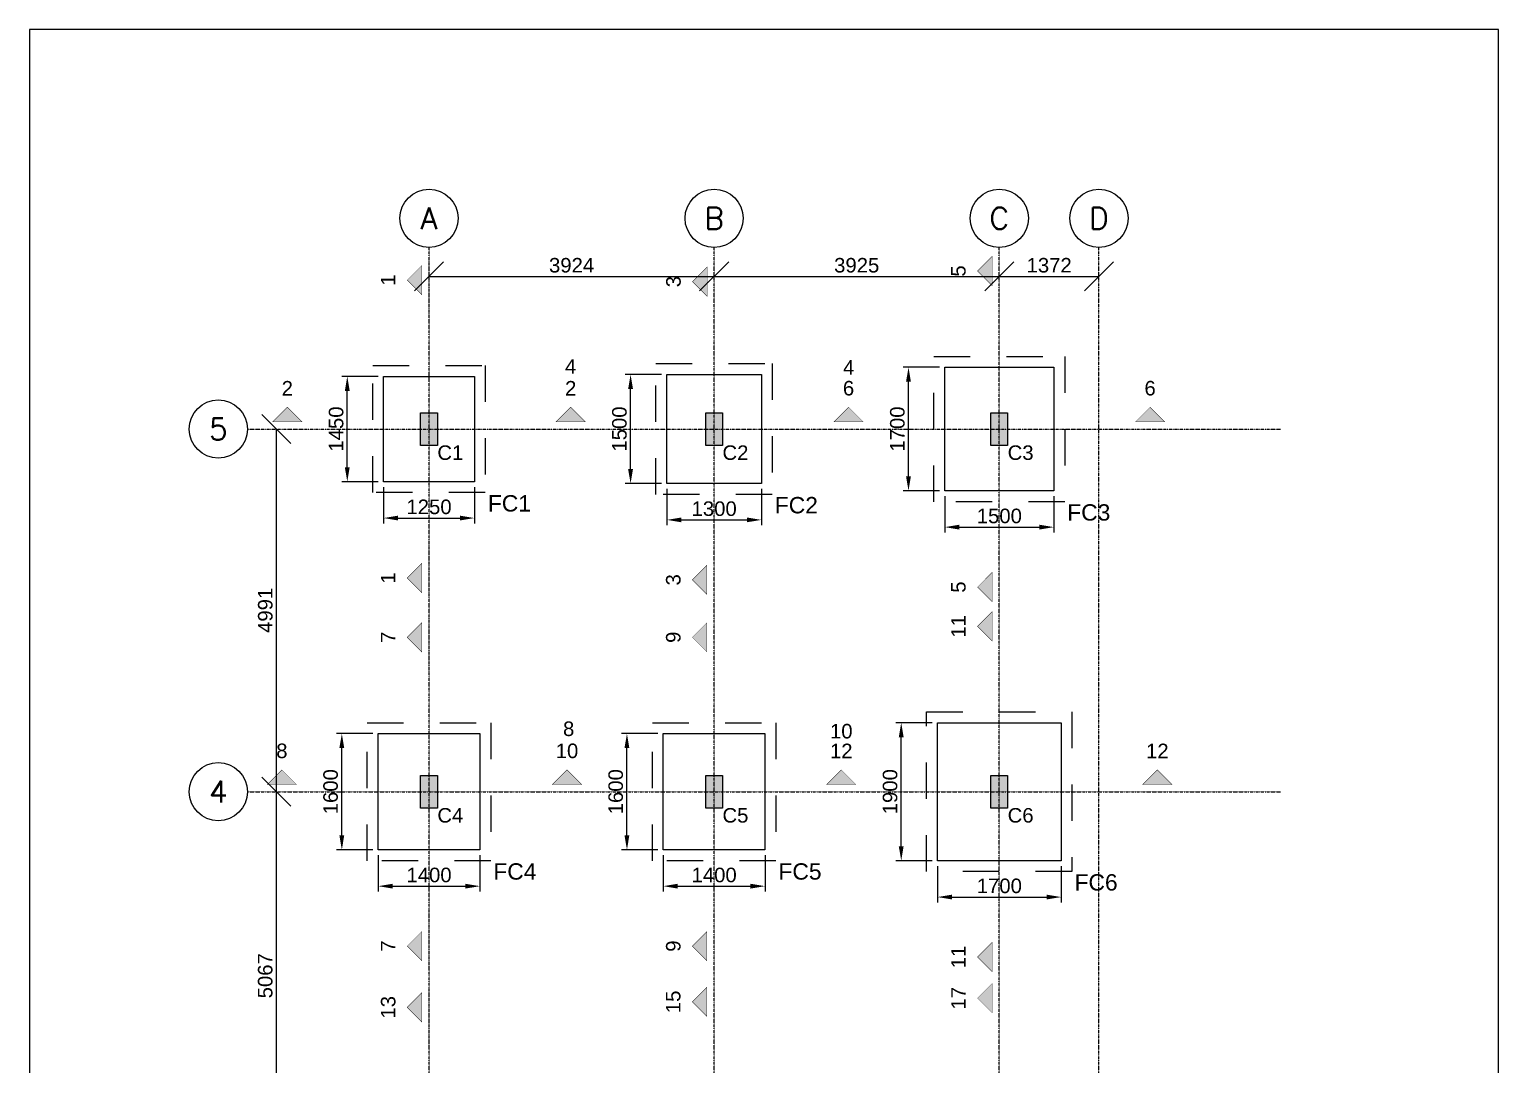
# Model space of a CAD drawing. Header units: inches. Extents: x -816171 to 9366335, y -450961 to 689132.
# Drawn here: x 5398784 to 5419005, y 334356 to 348603 of the extents above; entities that cross this region are included whole.
import ezdxf
from ezdxf.enums import TextEntityAlignment as Align

# ---------------------------------------------------------------- set-up
doc = ezdxf.new("R2010")
doc.units = ezdxf.units.IN
doc.header["$MEASUREMENT"] = 0
doc.linetypes.add('SCCenter', pattern=[1.2, 0.5, -0.3, 0.1, -0.3])
doc.linetypes.add('SCHidden', pattern=[1000, 500, -500])
for name, color, linetype in [('Column', 2, 'Continuous'), ('Column Nos', 7, 'Continuous'), ('Dimension', 31, 'Continuous'), ('Footing', 4, 'Continuous'), ('Footing Nos', 4, 'Continuous'), ('Grid Line', 8, 'Continuous'), ('Hatch', 25, 'Continuous'), ('PCC', 5, 'Continuous'), ('Section Mark', 5, 'Continuous')]:
    doc.layers.add(name, color=color, linetype=linetype)
doc.styles.add('SC-BBS1', font='SansSerif')
doc.styles.add('SC-BBS2', font='SansSerif')
doc.styles.get("Standard").update_dxf_attribs({"font": 'txt.shx'})
doc.dimstyles.new('SCDim', dxfattribs={"dimtxt": 200, "dimasz": 200, "dimexe": 75, "dimexo": 75, "dimgap": 50, "dimtad": 1, "dimtoh": 1, "dimdec": 0, "dimzin": 0, "dimdsep": 46, "dimtxsty": 'SC-BBS2', "dimcen": 0.09, "dimclrd": 8, "dimclre": 8, "dimclrt": 31, "dimadec": 0, "dimazin": 0, "dimtfac": 1, "dimtdec": 0, "dimtix": 1, "dimtofl": 0, "dimtmove": 0, "dimatfit": 3, "dimfxl": 1, "dimtolj": 1, "dimtzin": 0, "dimarcsym": 0})
doc.dimstyles.new('SCGridlineDim', dxfattribs={"dimtxt": 200, "dimasz": 0.18, "dimexe": 75, "dimexo": 75, "dimgap": 50, "dimtad": 1, "dimtoh": 1, "dimdec": 0, "dimzin": 0, "dimdsep": 46, "dimtxsty": 'SC-BBS2', "dimtsz": 200, "dimcen": 0.09, "dimclrd": 8, "dimclre": 8, "dimclrt": 31, "dimadec": 0, "dimazin": 0, "dimtfac": 1, "dimtdec": 0, "dimtix": 1, "dimtofl": 0, "dimtmove": 0, "dimatfit": 3, "dimfxl": 1, "dimtolj": 1, "dimtzin": 0, "dimarcsym": 0})

# ---------------------------------------------------------------- blocks, each defined once
blk = doc.blocks.new('*D2209')
at = {"layer": 'DEFPOINTS', "color": 0, "transparency": 16777216}
for p in [(5403659, 342378), (5404909, 342378), (5404909, 341878)]:
    blk.add_point(p, dxfattribs=at)
at = {"layer": 'Dimension', "color": 8, "lineweight": -2, "transparency": 16777216}
for p, q in [((5403659, 342303), (5403659, 341803)), ((5404909, 342303), (5404909, 341803)), ((5403859, 341878), (5404709, 341878))]:
    blk.add_line(p, q, dxfattribs=at)
at = {"layer": 'Dimension', "color": 8, "transparency": 16777216}
for points in [[(5403859, 341911), (5403859, 341845), (5403659, 341878)], [(5404709, 341911), (5404709, 341845), (5404909, 341878)]]:
    blk.add_solid(points, dxfattribs=at)
at = {"layer": 'Dimension', "color": 31, "transparency": 16777216, "insert": (5404284, 342031), "char_height": 200, "attachment_point": 5, "style": 'SC-BBS2'}
blk.add_mtext('\\A1;1250', dxfattribs=at)
blk = doc.blocks.new('*D2210')
at = {"layer": 'DEFPOINTS', "color": 0, "transparency": 16777216}
for p in [(5403159, 343828), (5403659, 343828), (5403659, 342378)]:
    blk.add_point(p, dxfattribs=at)
at = {"layer": 'Dimension', "color": 8, "lineweight": -2, "transparency": 16777216}
for p, q in [((5403584, 343828), (5403084, 343828)), ((5403159, 342578), (5403159, 343628)), ((5403584, 342378), (5403084, 342378))]:
    blk.add_line(p, q, dxfattribs=at)
at = {"layer": 'Dimension', "color": 8, "transparency": 16777216}
for points in [[(5403125, 343628), (5403192, 343628), (5403159, 343828)], [(5403125, 342578), (5403192, 342578), (5403159, 342378)]]:
    blk.add_solid(points, dxfattribs=at)
at = {"layer": 'Dimension', "color": 31, "transparency": 16777216, "insert": (5403006, 343103), "char_height": 200, "attachment_point": 5, "rotation": 90, "style": 'SC-BBS2'}
blk.add_mtext('\\A1;1450', dxfattribs=at)
blk = doc.blocks.new('*D2211')
at = {"layer": 'DEFPOINTS', "color": 0, "transparency": 16777216}
for p in [(5407558, 342353), (5408858, 342353), (5408858, 341853)]:
    blk.add_point(p, dxfattribs=at)
at = {"layer": 'Dimension', "color": 8, "lineweight": -2, "transparency": 16777216}
for p, q in [((5407558, 342278), (5407558, 341778)), ((5408858, 342278), (5408858, 341778)), ((5407758, 341853), (5408658, 341853))]:
    blk.add_line(p, q, dxfattribs=at)
at = {"layer": 'Dimension', "color": 8, "transparency": 16777216}
for points in [[(5407758, 341886), (5407758, 341820), (5407558, 341853)], [(5408658, 341886), (5408658, 341820), (5408858, 341853)]]:
    blk.add_solid(points, dxfattribs=at)
at = {"layer": 'Dimension', "color": 31, "transparency": 16777216, "insert": (5408208, 342006), "char_height": 200, "attachment_point": 5, "style": 'SC-BBS2'}
blk.add_mtext('\\A1;1300', dxfattribs=at)
blk = doc.blocks.new('*D2212')
at = {"layer": 'DEFPOINTS', "color": 0, "transparency": 16777216}
for p in [(5407058, 343853), (5407558, 343853), (5407558, 342353)]:
    blk.add_point(p, dxfattribs=at)
at = {"layer": 'Dimension', "color": 8, "lineweight": -2, "transparency": 16777216}
for p, q in [((5407483, 343853), (5406983, 343853)), ((5407058, 342553), (5407058, 343653)), ((5407483, 342353), (5406983, 342353))]:
    blk.add_line(p, q, dxfattribs=at)
at = {"layer": 'Dimension', "color": 8, "transparency": 16777216}
for points in [[(5407024, 343653), (5407091, 343653), (5407058, 343853)], [(5407024, 342553), (5407091, 342553), (5407058, 342353)]]:
    blk.add_solid(points, dxfattribs=at)
at = {"layer": 'Dimension', "color": 31, "transparency": 16777216, "insert": (5406905, 343103), "char_height": 200, "attachment_point": 5, "rotation": 90, "style": 'SC-BBS2'}
blk.add_mtext('\\A1;1500', dxfattribs=at)
blk = doc.blocks.new('*D2213')
at = {"layer": 'DEFPOINTS', "color": 0, "transparency": 16777216}
for p in [(5411383, 342253), (5412883, 342253), (5412883, 341753)]:
    blk.add_point(p, dxfattribs=at)
at = {"layer": 'Dimension', "color": 8, "lineweight": -2, "transparency": 16777216}
for p, q in [((5411383, 342178), (5411383, 341678)), ((5412883, 342178), (5412883, 341678)), ((5411583, 341753), (5412683, 341753))]:
    blk.add_line(p, q, dxfattribs=at)
at = {"layer": 'Dimension', "color": 8, "transparency": 16777216}
for points in [[(5411583, 341786), (5411583, 341720), (5411383, 341753)], [(5412683, 341786), (5412683, 341720), (5412883, 341753)]]:
    blk.add_solid(points, dxfattribs=at)
at = {"layer": 'Dimension', "color": 31, "transparency": 16777216, "insert": (5412133, 341906), "char_height": 200, "attachment_point": 5, "style": 'SC-BBS2'}
blk.add_mtext('\\A1;1500', dxfattribs=at)
blk = doc.blocks.new('*D2214')
at = {"layer": 'DEFPOINTS', "color": 0, "transparency": 16777216}
for p in [(5410883, 343953), (5411383, 343953), (5411383, 342253)]:
    blk.add_point(p, dxfattribs=at)
at = {"layer": 'Dimension', "color": 8, "lineweight": -2, "transparency": 16777216}
for p, q in [((5411308, 343953), (5410808, 343953)), ((5410883, 342453), (5410883, 343753)), ((5411308, 342253), (5410808, 342253))]:
    blk.add_line(p, q, dxfattribs=at)
at = {"layer": 'Dimension', "color": 8, "transparency": 16777216}
for points in [[(5410849, 343753), (5410916, 343753), (5410883, 343953)], [(5410849, 342453), (5410916, 342453), (5410883, 342253)]]:
    blk.add_solid(points, dxfattribs=at)
at = {"layer": 'Dimension', "color": 31, "transparency": 16777216, "insert": (5410730, 343103), "char_height": 200, "attachment_point": 5, "rotation": 90, "style": 'SC-BBS2'}
blk.add_mtext('\\A1;1700', dxfattribs=at)
blk = doc.blocks.new('*D2201')
at = {"layer": 'DEFPOINTS', "color": 0, "transparency": 16777216}
for p in [(5403584, 337312), (5404984, 337312), (5404984, 336812)]:
    blk.add_point(p, dxfattribs=at)
at = {"layer": 'Dimension', "color": 8, "lineweight": -2, "transparency": 16777216}
for p, q in [((5403584, 337237), (5403584, 336737)), ((5404984, 337237), (5404984, 336737)), ((5403784, 336812), (5404784, 336812))]:
    blk.add_line(p, q, dxfattribs=at)
at = {"layer": 'Dimension', "color": 8, "transparency": 16777216}
for points in [[(5403784, 336845), (5403784, 336779), (5403584, 336812)], [(5404784, 336845), (5404784, 336779), (5404984, 336812)]]:
    blk.add_solid(points, dxfattribs=at)
at = {"layer": 'Dimension', "color": 31, "transparency": 16777216, "insert": (5404284, 336965), "char_height": 200, "attachment_point": 5, "style": 'SC-BBS2'}
blk.add_mtext('\\A1;1400', dxfattribs=at)
blk = doc.blocks.new('*D2202')
at = {"layer": 'DEFPOINTS', "color": 0, "transparency": 16777216}
for p in [(5403084, 338912), (5403584, 338912), (5403584, 337312)]:
    blk.add_point(p, dxfattribs=at)
at = {"layer": 'Dimension', "color": 8, "lineweight": -2, "transparency": 16777216}
for p, q in [((5403509, 338912), (5403009, 338912)), ((5403084, 337512), (5403084, 338712)), ((5403509, 337312), (5403009, 337312))]:
    blk.add_line(p, q, dxfattribs=at)
at = {"layer": 'Dimension', "color": 8, "transparency": 16777216}
for points in [[(5403050, 338712), (5403117, 338712), (5403084, 338912)], [(5403050, 337512), (5403117, 337512), (5403084, 337312)]]:
    blk.add_solid(points, dxfattribs=at)
at = {"layer": 'Dimension', "color": 31, "transparency": 16777216, "insert": (5402930, 338112), "char_height": 200, "attachment_point": 5, "rotation": 90, "style": 'SC-BBS2'}
blk.add_mtext('\\A1;1600', dxfattribs=at)
blk = doc.blocks.new('*D2203')
at = {"layer": 'DEFPOINTS', "color": 0, "transparency": 16777216}
for p in [(5407508, 337312), (5408908, 337312), (5408908, 336812)]:
    blk.add_point(p, dxfattribs=at)
at = {"layer": 'Dimension', "color": 8, "lineweight": -2, "transparency": 16777216}
for p, q in [((5407508, 337237), (5407508, 336737)), ((5408908, 337237), (5408908, 336737)), ((5407708, 336812), (5408708, 336812))]:
    blk.add_line(p, q, dxfattribs=at)
at = {"layer": 'Dimension', "color": 8, "transparency": 16777216}
for points in [[(5407708, 336845), (5407708, 336779), (5407508, 336812)], [(5408708, 336845), (5408708, 336779), (5408908, 336812)]]:
    blk.add_solid(points, dxfattribs=at)
at = {"layer": 'Dimension', "color": 31, "transparency": 16777216, "insert": (5408208, 336965), "char_height": 200, "attachment_point": 5, "style": 'SC-BBS2'}
blk.add_mtext('\\A1;1400', dxfattribs=at)
blk = doc.blocks.new('*D2204')
at = {"layer": 'DEFPOINTS', "color": 0, "transparency": 16777216}
for p in [(5407008, 338912), (5407508, 338912), (5407508, 337312)]:
    blk.add_point(p, dxfattribs=at)
at = {"layer": 'Dimension', "color": 8, "lineweight": -2, "transparency": 16777216}
for p, q in [((5407433, 338912), (5406933, 338912)), ((5407008, 337512), (5407008, 338712)), ((5407433, 337312), (5406933, 337312))]:
    blk.add_line(p, q, dxfattribs=at)
at = {"layer": 'Dimension', "color": 8, "transparency": 16777216}
for points in [[(5406974, 338712), (5407041, 338712), (5407008, 338912)], [(5406974, 337512), (5407041, 337512), (5407008, 337312)]]:
    blk.add_solid(points, dxfattribs=at)
at = {"layer": 'Dimension', "color": 31, "transparency": 16777216, "insert": (5406854, 338112), "char_height": 200, "attachment_point": 5, "rotation": 90, "style": 'SC-BBS2'}
blk.add_mtext('\\A1;1600', dxfattribs=at)
blk = doc.blocks.new('*D2205')
at = {"layer": 'DEFPOINTS', "color": 0, "transparency": 16777216}
for p in [(5411283, 337162), (5412983, 337162), (5412983, 336662)]:
    blk.add_point(p, dxfattribs=at)
at = {"layer": 'Dimension', "color": 8, "lineweight": -2, "transparency": 16777216}
for p, q in [((5411283, 337087), (5411283, 336587)), ((5412983, 337087), (5412983, 336587)), ((5411483, 336662), (5412783, 336662))]:
    blk.add_line(p, q, dxfattribs=at)
at = {"layer": 'Dimension', "color": 8, "transparency": 16777216}
for points in [[(5411483, 336695), (5411483, 336629), (5411283, 336662)], [(5412783, 336695), (5412783, 336629), (5412983, 336662)]]:
    blk.add_solid(points, dxfattribs=at)
at = {"layer": 'Dimension', "color": 31, "transparency": 16777216, "insert": (5412133, 336815), "char_height": 200, "attachment_point": 5, "style": 'SC-BBS2'}
blk.add_mtext('\\A1;1700', dxfattribs=at)
blk = doc.blocks.new('*D2206')
at = {"layer": 'DEFPOINTS', "color": 0, "transparency": 16777216}
for p in [(5410783, 339062), (5411283, 339062), (5411283, 337162)]:
    blk.add_point(p, dxfattribs=at)
at = {"layer": 'Dimension', "color": 8, "lineweight": -2, "transparency": 16777216}
for p, q in [((5411208, 339062), (5410708, 339062)), ((5410783, 337362), (5410783, 338862)), ((5411208, 337162), (5410708, 337162))]:
    blk.add_line(p, q, dxfattribs=at)
at = {"layer": 'Dimension', "color": 8, "transparency": 16777216}
for points in [[(5410749, 338862), (5410816, 338862), (5410783, 339062)], [(5410749, 337362), (5410816, 337362), (5410783, 337162)]]:
    blk.add_solid(points, dxfattribs=at)
at = {"layer": 'Dimension', "color": 31, "transparency": 16777216, "insert": (5410630, 338112), "char_height": 200, "attachment_point": 5, "rotation": 90, "style": 'SC-BBS2'}
blk.add_mtext('\\A1;1900', dxfattribs=at)
blk = doc.blocks.new('*D2125')
at = {"layer": 'DEFPOINTS', "color": 0, "transparency": 16777216}
for p in [(5402184, 338112), (5402184, 338112), (5402184, 333045)]:
    blk.add_point(p, dxfattribs=at)
at = {"layer": 'Grid Line', "color": 8, "lineweight": -2, "transparency": 16777216}
for p, q in [((5402384, 337912), (5401984, 338312)), ((5402184, 333045), (5402184, 338112)), ((5402259, 338112), (5402259, 338112)), ((5402384, 332845), (5401984, 333245)), ((5402259, 333045), (5402259, 333045))]:
    blk.add_line(p, q, dxfattribs=at)
at = {"layer": 'Grid Line', "color": 31, "transparency": 16777216, "insert": (5402030, 335579), "char_height": 200, "attachment_point": 5, "rotation": 90, "style": 'SC-BBS2'}
blk.add_mtext('\\A1;5067', dxfattribs=at)
blk = doc.blocks.new('*D2126')
at = {"layer": 'DEFPOINTS', "color": 0, "transparency": 16777216}
for p in [(5402184, 343103), (5402184, 343103), (5402184, 338112)]:
    blk.add_point(p, dxfattribs=at)
at = {"layer": 'Grid Line', "color": 8, "lineweight": -2, "transparency": 16777216}
for p, q in [((5402384, 342903), (5401984, 343303)), ((5402184, 338112), (5402184, 343103)), ((5402259, 343103), (5402259, 343103)), ((5402384, 337912), (5401984, 338312)), ((5402259, 338112), (5402259, 338112))]:
    blk.add_line(p, q, dxfattribs=at)
at = {"layer": 'Grid Line', "color": 31, "transparency": 16777216, "insert": (5402031, 340608), "char_height": 200, "attachment_point": 5, "rotation": 90, "style": 'SC-BBS2'}
blk.add_mtext('\\A1;4991', dxfattribs=at)
blk = doc.blocks.new('*D2127')
at = {"layer": 'DEFPOINTS', "color": 0, "transparency": 16777216}
for p in [(5404284, 345203), (5408208, 345203), (5408208, 345203)]:
    blk.add_point(p, dxfattribs=at)
at = {"layer": 'Grid Line', "color": 8, "lineweight": -2, "transparency": 16777216}
for p, q in [((5404084, 345003), (5404484, 345403)), ((5408008, 345003), (5408408, 345403)), ((5404284, 345203), (5408208, 345203))]:
    blk.add_line(p, q, dxfattribs=at)
at = {"layer": 'Grid Line', "color": 31, "transparency": 16777216, "insert": (5406246, 345356), "char_height": 200, "attachment_point": 5, "style": 'SC-BBS2'}
blk.add_mtext('\\A1;3924', dxfattribs=at)
blk = doc.blocks.new('*D2128')
at = {"layer": 'DEFPOINTS', "color": 0, "transparency": 16777216}
for p in [(5408208, 345203), (5412133, 345203), (5412133, 345203)]:
    blk.add_point(p, dxfattribs=at)
at = {"layer": 'Grid Line', "color": 8, "lineweight": -2, "transparency": 16777216}
for p, q in [((5408008, 345003), (5408408, 345403)), ((5411933, 345003), (5412333, 345403)), ((5408208, 345203), (5412133, 345203))]:
    blk.add_line(p, q, dxfattribs=at)
at = {"layer": 'Grid Line', "color": 31, "transparency": 16777216, "insert": (5410170, 345356), "char_height": 200, "attachment_point": 5, "style": 'SC-BBS2'}
blk.add_mtext('\\A1;3925', dxfattribs=at)
blk = doc.blocks.new('*D2129')
at = {"layer": 'DEFPOINTS', "color": 0, "transparency": 16777216}
for p in [(5412133, 345203), (5413505, 345203), (5413505, 345203)]:
    blk.add_point(p, dxfattribs=at)
at = {"layer": 'Grid Line', "color": 8, "lineweight": -2, "transparency": 16777216}
for p, q in [((5411933, 345003), (5412333, 345403)), ((5413305, 345003), (5413705, 345403)), ((5412133, 345203), (5413505, 345203))]:
    blk.add_line(p, q, dxfattribs=at)
at = {"layer": 'Grid Line', "color": 31, "transparency": 16777216, "insert": (5412819, 345356), "char_height": 200, "attachment_point": 5, "style": 'SC-BBS2'}
blk.add_mtext('\\A1;1372', dxfattribs=at)

msp = doc.modelspace()

# ---------------------------------------------------------------- hatches: boundary and pattern name
at = {"layer": 'Column'}
for points in [[(5404398.62407, 342878.05879), (5404168.62407, 342878.05879), (5404168.62407, 343328.05879), (5404398.62407, 343328.05879)], [(5408322.62407, 342878.05879), (5408092.62407, 342878.05879), (5408092.62407, 343328.05879), (5408322.62407, 343328.05879)], [(5412247.62407, 342878.05879), (5412017.62407, 342878.05879), (5412017.62407, 343328.05879), (5412247.62407, 343328.05879)], [(5404398.62407, 337887.05879), (5404168.62407, 337887.05879), (5404168.62407, 338337.05879), (5404398.62407, 338337.05879)], [(5408322.62407, 337887.05879), (5408092.62407, 337887.05879), (5408092.62407, 338337.05879), (5408322.62407, 338337.05879)], [(5412247.62407, 337887.05879), (5412017.62407, 337887.05879), (5412017.62407, 338337.05879), (5412247.62407, 338337.05879)]]:
    msp.add_hatch(color=256, dxfattribs=at).paths.add_polyline_path(points, flags=0)
at = {"layer": 'Hatch'}
for points in [[(5412032.62412, 345478.05878), (5411832.62412, 345278.05877), (5412032.62413, 345078.05878), (5412032.62412, 345478.05878)], [(5404183.62398, 345353.05878), (5403983.62399, 345153.05877), (5404183.62399, 344953.05878), (5404183.62398, 345353.05878)], [(5408109.84158, 345331.54974), (5407909.84159, 345131.54973), (5408109.8416, 344931.54974), (5408109.84158, 345331.54974)], [(5402133.62407, 343203.05879), (5402333.62407, 343403.05879), (5402533.62407, 343203.05879), (5402133.62407, 343203.05879)], [(5406032.62407, 343203.05879), (5406232.62407, 343403.05879), (5406432.62407, 343203.05879), (5406032.62407, 343203.05879)], [(5406433.62407, 343203.05879), (5406233.62407, 343403.05879), (5406033.62407, 343203.05879), (5406433.62407, 343203.05879)], [(5410257.62407, 343203.05879), (5410057.62407, 343403.05879), (5409857.62407, 343203.05879), (5410257.62407, 343203.05879)], [(5409857.62407, 343203.05879), (5410057.62407, 343403.05879), (5410257.62407, 343203.05879), (5409857.62407, 343203.05879)], [(5414407.62407, 343203.05879), (5414207.62407, 343403.05879), (5414007.62407, 343203.05879), (5414407.62407, 343203.05879)], [(5404183.62417, 340853.05878), (5403983.62416, 341053.05877), (5404183.62416, 341253.05878), (5404183.62417, 340853.05878)], [(5408107.62425, 340828.05878), (5407907.62424, 341028.05877), (5408107.62423, 341228.05878), (5408107.62425, 340828.05878)], [(5412032.62432, 340728.05878), (5411832.62431, 340928.05877), (5412032.62431, 341128.05878), (5412032.62432, 340728.05878)], [(5412032.62387, 340587.059), (5411832.62388, 340387.05899), (5412032.62388, 340187.059), (5412032.62387, 340587.059)], [(5404183.62397, 340437.059), (5403983.62398, 340237.05899), (5404183.62399, 340037.059), (5404183.62397, 340437.059)], [(5408107.62392, 340437.059), (5407907.62393, 340237.05899), (5408107.62394, 340037.059), (5408107.62392, 340437.059)], [(5402058.62407, 338212.05879), (5402258.62407, 338412.05879), (5402458.62407, 338212.05879), (5402058.62407, 338212.05879)], [(5406382.62407, 338212.05879), (5406182.62407, 338412.05879), (5405982.62407, 338212.05879), (5406382.62407, 338212.05879)], [(5405982.62407, 338212.05879), (5406182.62407, 338412.05879), (5406382.62407, 338212.05879), (5405982.62407, 338212.05879)], [(5410157.62407, 338212.05879), (5409957.62407, 338412.05879), (5409757.62407, 338212.05879), (5410157.62407, 338212.05879)], [(5409757.62407, 338212.05879), (5409957.62407, 338412.05879), (5410157.62407, 338212.05879), (5409757.62407, 338212.05879)], [(5414507.62407, 338212.05879), (5414307.62407, 338412.05879), (5414107.62407, 338212.05879), (5414507.62407, 338212.05879)], [(5404183.62418, 335787.059), (5403983.62417, 335987.05899), (5404183.62416, 336187.059), (5404183.62418, 335787.059)], [(5408107.62413, 335787.059), (5407907.62412, 335987.05899), (5408107.62411, 336187.059), (5408107.62413, 335787.059)], [(5412032.62408, 335637.059), (5411832.62408, 335837.05899), (5412032.62407, 336037.059), (5412032.62408, 335637.059)], [(5412032.62387, 335470.05922), (5411832.62388, 335270.05921), (5412032.62389, 335070.05922), (5412032.62387, 335470.05922)], [(5404183.62397, 335345.05922), (5403983.62398, 335145.05921), (5404183.62399, 334945.05922), (5404183.62397, 335345.05922)], [(5408107.6238, 335420.05922), (5407907.62381, 335220.05921), (5408107.62382, 335020.05922), (5408107.6238, 335420.05922)]]:
    msp.add_hatch(color=256, dxfattribs=at).paths.add_polyline_path(points, flags=0)

# ---------------------------------------------------------------- linework, layer by layer
at = {"layer": 'Column'}
for points in [[(5404398.62407, 342878.05879), (5404168.62407, 342878.05879), (5404168.62407, 343328.05879), (5404398.62407, 343328.05879)], [(5408322.62407, 342878.05879), (5408092.62407, 342878.05879), (5408092.62407, 343328.05879), (5408322.62407, 343328.05879)], [(5412247.62407, 342878.05879), (5412017.62407, 342878.05879), (5412017.62407, 343328.05879), (5412247.62407, 343328.05879)], [(5404398.62407, 337887.05879), (5404168.62407, 337887.05879), (5404168.62407, 338337.05879), (5404398.62407, 338337.05879)], [(5408322.62407, 337887.05879), (5408092.62407, 337887.05879), (5408092.62407, 338337.05879), (5408322.62407, 338337.05879)], [(5412247.62407, 337887.05879), (5412017.62407, 337887.05879), (5412017.62407, 338337.05879), (5412247.62407, 338337.05879)]]:
    msp.add_lwpolyline(points, close=True, dxfattribs=at)
at = {"layer": 'DEFPOINTS'}
msp.add_lwpolyline([(5398783.62407, 320915.05879), (5419004.62407, 320915.05879), (5419004.62407, 348603.05879), (5398783.62407, 348603.05879)], close=True, dxfattribs=at)
at = {"layer": 'Footing'}
for points in [[(5404908.62407, 342378.05879), (5403658.62407, 342378.05879), (5403658.62407, 343828.05879), (5404908.62407, 343828.05879)], [(5408857.62407, 342353.05879), (5407557.62407, 342353.05879), (5407557.62407, 343853.05879), (5408857.62407, 343853.05879)], [(5412882.62407, 342253.05879), (5411382.62407, 342253.05879), (5411382.62407, 343953.05879), (5412882.62407, 343953.05879)], [(5404983.62407, 337312.05879), (5403583.62407, 337312.05879), (5403583.62407, 338912.05879), (5404983.62407, 338912.05879)], [(5408907.62407, 337312.05879), (5407507.62407, 337312.05879), (5407507.62407, 338912.05879), (5408907.62407, 338912.05879)], [(5412982.62407, 337162.05879), (5411282.62407, 337162.05879), (5411282.62407, 339062.05879), (5412982.62407, 339062.05879)]]:
    msp.add_lwpolyline(points, close=True, dxfattribs=at)
at = {"layer": 'Grid Line', "linetype": 'SCCenter'}
for p, q in [((5404283.62407, 323915.05879), (5404283.62407, 345603.05879)), ((5408207.62407, 323915.05879), (5408207.62407, 345603.05879)), ((5412132.62407, 323915.05879), (5412132.62407, 345603.05879)), ((5413504.62407, 323915.05879), (5413504.62407, 345603.05879)), ((5401783.62407, 343103.05879), (5416004.62407, 343103.05879)), ((5401783.62407, 338112.05879), (5416004.62407, 338112.05879))]:
    msp.add_line(p, q, dxfattribs=at)
at = {"layer": 'Grid Line'}
for centre in [(5404283.62407, 346003.05879), (5408207.62407, 346003.05879), (5412132.62407, 346003.05879), (5413504.62407, 346003.05879), (5401383.62407, 343103.05879), (5401383.62407, 338112.05879)]:
    msp.add_circle(centre, 400, dxfattribs=at)
at = {"layer": 'PCC', "linetype": 'SCHidden'}
for points in [[(5405058.62407, 342228.05879), (5403508.62407, 342228.05879), (5403508.62407, 343978.05879), (5405058.62407, 343978.05879)], [(5409007.62407, 342203.05879), (5407407.62407, 342203.05879), (5407407.62407, 344003.05879), (5409007.62407, 344003.05879)], [(5413032.62407, 342103.05879), (5411232.62407, 342103.05879), (5411232.62407, 344103.05879), (5413032.62407, 344103.05879)], [(5413132.62407, 337012.05879), (5411132.62407, 337012.05879), (5411132.62407, 339212.05879), (5413132.62407, 339212.05879)], [(5405133.62407, 337162.05879), (5403433.62407, 337162.05879), (5403433.62407, 339062.05879), (5405133.62407, 339062.05879)], [(5409057.62407, 337162.05879), (5407357.62407, 337162.05879), (5407357.62407, 339062.05879), (5409057.62407, 339062.05879)]]:
    msp.add_lwpolyline(points, close=True, dxfattribs=at)
at = {"layer": 'Section Mark', "const_width": 5}
for points in [[(5404283.62401, 344628.05879), (5404283.62397, 345428.05879)], [(5408207.62408, 344653.05879), (5408207.62404, 345453.05879)], [(5412032.62412, 345478.05878), (5411832.62412, 345278.05877), (5412032.62413, 345078.05878), (5412032.62412, 345478.05878)], [(5412132.62415, 344753.05879), (5412132.62411, 345553.05879)], [(5404183.62398, 345353.05878), (5403983.62399, 345153.05877), (5404183.62399, 344953.05878), (5404183.62398, 345353.05878)], [(5408109.84158, 345331.54974), (5407909.84159, 345131.54973), (5408109.8416, 344931.54974), (5408109.84158, 345331.54974)], [(5402133.62407, 343203.05879), (5402333.62407, 343403.05879), (5402533.62407, 343203.05879), (5402133.62407, 343203.05879)], [(5406433.62407, 343203.05879), (5406233.62407, 343403.05879), (5406033.62407, 343203.05879), (5406433.62407, 343203.05879)], [(5406032.62407, 343203.05879), (5406232.62407, 343403.05879), (5406432.62407, 343203.05879), (5406032.62407, 343203.05879)], [(5410257.62407, 343203.05879), (5410057.62407, 343403.05879), (5409857.62407, 343203.05879), (5410257.62407, 343203.05879)], [(5409857.62407, 343203.05879), (5410057.62407, 343403.05879), (5410257.62407, 343203.05879), (5409857.62407, 343203.05879)], [(5414407.62407, 343203.05879), (5414207.62407, 343403.05879), (5414007.62407, 343203.05879), (5414407.62407, 343203.05879)], [(5402858.62407, 343103.05879), (5402058.62407, 343103.05879)], [(5405708.62407, 343103.05879), (5406508.62407, 343103.05879)], [(5406757.62407, 343103.05879), (5405957.62407, 343103.05879)], [(5409657.62407, 343103.05879), (5410457.62407, 343103.05879)], [(5410582.62407, 343103.05879), (5409782.62407, 343103.05879)], [(5413682.62407, 343103.05879), (5414482.62407, 343103.05879)], [(5404283.62414, 341578.05879), (5404283.62418, 340778.05879)], [(5408207.62421, 341553.05879), (5408207.62425, 340753.05879)], [(5412132.62429, 341453.05879), (5412132.62433, 340653.05879)], [(5404183.62417, 340853.05878), (5403983.62416, 341053.05877), (5404183.62416, 341253.05878), (5404183.62417, 340853.05878)], [(5408107.62425, 340828.05878), (5407907.62424, 341028.05877), (5408107.62423, 341228.05878), (5408107.62425, 340828.05878)], [(5412032.62432, 340728.05878), (5411832.62431, 340928.05877), (5412032.62431, 341128.05878), (5412032.62432, 340728.05878)], [(5412032.62387, 340587.059), (5411832.62388, 340387.05899), (5412032.62388, 340187.059), (5412032.62387, 340587.059)], [(5412132.6239, 339862.059), (5412132.62386, 340662.059)], [(5404183.62397, 340437.059), (5403983.62398, 340237.05899), (5404183.62399, 340037.059), (5404183.62397, 340437.059)], [(5404283.624, 339712.059), (5404283.62397, 340512.059)], [(5408107.62392, 340437.059), (5407907.62393, 340237.05899), (5408107.62394, 340037.059), (5408107.62392, 340437.059)], [(5408207.62396, 339712.059), (5408207.62392, 340512.059)], [(5402058.62407, 338212.05879), (5402258.62407, 338412.05879), (5402458.62407, 338212.05879), (5402058.62407, 338212.05879)], [(5406382.62407, 338212.05879), (5406182.62407, 338412.05879), (5405982.62407, 338212.05879), (5406382.62407, 338212.05879)], [(5405982.62407, 338212.05879), (5406182.62407, 338412.05879), (5406382.62407, 338212.05879), (5405982.62407, 338212.05879)], [(5410157.62407, 338212.05879), (5409957.62407, 338412.05879), (5409757.62407, 338212.05879), (5410157.62407, 338212.05879)], [(5409757.62407, 338212.05879), (5409957.62407, 338412.05879), (5410157.62407, 338212.05879), (5409757.62407, 338212.05879)], [(5414507.62407, 338212.05879), (5414307.62407, 338412.05879), (5414107.62407, 338212.05879), (5414507.62407, 338212.05879)], [(5402783.62407, 338112.05879), (5401983.62407, 338112.05879)], [(5405783.62407, 338112.05879), (5406583.62407, 338112.05879)], [(5406707.62407, 338112.05879), (5405907.62407, 338112.05879)], [(5410482.62407, 338112.05879), (5409682.62407, 338112.05879)], [(5409707.62407, 338112.05879), (5410507.62407, 338112.05879)], [(5413782.62407, 338112.05879), (5414582.62407, 338112.05879)], [(5404283.62414, 336512.059), (5404283.62418, 335712.059)], [(5408207.6241, 336512.059), (5408207.62413, 335712.059)], [(5412132.62405, 336362.059), (5412132.62409, 335562.059)], [(5404183.62418, 335787.059), (5403983.62417, 335987.05899), (5404183.62416, 336187.059), (5404183.62418, 335787.059)], [(5408107.62413, 335787.059), (5407907.62412, 335987.05899), (5408107.62411, 336187.059), (5408107.62413, 335787.059)], [(5412032.62408, 335637.059), (5411832.62408, 335837.05899), (5412032.62407, 336037.059), (5412032.62408, 335637.059)], [(5408207.62383, 334695.05923), (5408207.6238, 335495.05923)], [(5412032.62387, 335470.05922), (5411832.62388, 335270.05921), (5412032.62389, 335070.05922), (5412032.62387, 335470.05922)], [(5412132.6239, 334745.05923), (5412132.62387, 335545.05923)], [(5404183.62397, 335345.05922), (5403983.62398, 335145.05921), (5404183.62399, 334945.05922), (5404183.62397, 335345.05922)], [(5404283.62401, 334620.05923), (5404283.62397, 335420.05923)], [(5408107.6238, 335420.05922), (5407907.62381, 335220.05921), (5408107.62382, 335020.05922), (5408107.6238, 335420.05922)]]:
    msp.add_lwpolyline(points, dxfattribs=at)

# ---------------------------------------------------------------- texts
at = {"layer": 'Column Nos', "style": 'SC-BBS2'}
for s, p in [('C1', (5404398.62407, 342878.05879)), ('C2', (5408322.62407, 342878.05879)), ('C3', (5412247.62407, 342878.05879)), ('C4', (5404398.62407, 337887.05879)), ('C5', (5408322.62407, 337887.05879)), ('C6', (5412247.62407, 337887.05879))]:
    msp.add_text(s, height=200, dxfattribs=at).set_placement(p, align=Align.TOP_LEFT)
at = {"layer": 'Footing Nos', "style": 'SC-BBS1'}
for s, p in [('FC1', (5405093.62407, 342193.05879)), ('FC2', (5409042.62407, 342168.05879)), ('FC3', (5413067.62407, 342068.05879)), ('FC4', (5405168.62407, 337127.05879)), ('FC5', (5409092.62407, 337127.05879)), ('FC6', (5413167.62407, 336977.05879))]:
    msp.add_text(s, height=225, dxfattribs=at).set_placement(p, align=Align.TOP_LEFT)
at = {"layer": 'Grid Line'}
for s, p in [('A', (5404283.62407, 346003.05879)), ('B', (5408207.62407, 346003.05879)), ('C', (5412132.62407, 346003.05879)), ('D', (5413504.62407, 346003.05879)), ('5', (5401383.62407, 343103.05879)), ('4', (5401383.62407, 338112.05879))]:
    msp.add_text(s, height=300, dxfattribs=at).set_placement(p, align=Align.MIDDLE)
at = {"layer": 'Section Mark', "style": 'SC-BBS1'}
for s, p in [('1', (5403721.12399, 345153.05876)), ('3', (5407647.34159, 345131.54972)), ('5', (5411570.12412, 345278.05876)), ('1', (5403721.12416, 341053.05876)), ('3', (5407645.12424, 341028.05876)), ('5', (5411570.12431, 340928.05876)), ('11', (5411570.12388, 340387.05898)), ('7', (5403721.12398, 340237.05898)), ('9', (5407645.12393, 340237.05898)), ('7', (5403721.12417, 335987.05898)), ('9', (5407645.12412, 335987.05898)), ('11', (5411570.12408, 335837.05898)), ('13', (5403721.12398, 335145.0592)), ('15', (5407645.12381, 335220.0592)), ('17', (5411570.12388, 335270.0592))]:
    msp.add_text(s, height=200, rotation=90, dxfattribs=at).set_placement(p, align=Align.MIDDLE)
for s, p in [('4', (5406232.62407, 343964.60321)), ('4', (5410060.46983, 343951.47137)), ('2', (5402333.62407, 343665.55879)), ('2', (5406233.62407, 343665.55879)), ('6', (5410057.62407, 343665.55879)), ('6', (5414207.62407, 343665.55879)), ('8', (5406205.92074, 338978.32528)), ('10', (5409957.71367, 338945.19974)), ('8', (5402258.62407, 338674.55879)), ('10', (5406182.62407, 338674.55879)), ('12', (5409957.62407, 338674.55879)), ('12', (5414307.62407, 338674.55879))]:
    msp.add_text(s, height=200, dxfattribs=at).set_placement(p, align=Align.MIDDLE)

# ---------------------------------------------------------------- dimensions: what is measured, and where the dimension line sits
at = {"layer": 'Dimension'}
for p1, p2, distance, text, picture, middle in [((5403658.62407, 342378.05879), (5403658.62407, 343828.05879), 500, '1450', '*D2210', (5403005.60624, 343103.05879)), ((5407557.62407, 342353.05879), (5407557.62407, 343853.05879), 500, '1500', '*D2212', (5406904.60624, 343103.05879)), ((5411382.62407, 342253.05879), (5411382.62407, 343953.05879), 500, '1700', '*D2214', (5410729.60624, 343103.05879)), ((5403658.62407, 342378.05879), (5404908.62407, 342378.05879), -500, '1250', '*D2209', (5404283.62407, 342031.07662)), ((5407557.62407, 342353.05879), (5408857.62407, 342353.05879), -500, '1300', '*D2211', (5408207.62407, 342006.21379)), ((5411382.62407, 342253.05879), (5412882.62407, 342253.05879), -500, '1500', '*D2213', (5412132.62407, 341906.07662)), ((5403583.62407, 337312.05879), (5403583.62407, 338912.05879), 500, '1600', '*D2202', (5402930.46907, 338112.05879)), ((5407507.62407, 337312.05879), (5407507.62407, 338912.05879), 500, '1600', '*D2204', (5406854.46907, 338112.05879)), ((5411282.62407, 337162.05879), (5411282.62407, 339062.05879), 500, '1900', '*D2206', (5410629.60624, 338112.05879)), ((5403583.62407, 337312.05879), (5404983.62407, 337312.05879), -500, '1400', '*D2201', (5404283.62407, 336965.07662)), ((5407507.62407, 337312.05879), (5408907.62407, 337312.05879), -500, '1400', '*D2203', (5408207.62407, 336965.07662)), ((5411282.62407, 337162.05879), (5412982.62407, 337162.05879), -500, '1700', '*D2205', (5412132.62407, 336815.07662))]:
    dim = msp.add_aligned_dim(p1=p1, p2=p2, distance=distance, text=text, dimstyle='SCDim', dxfattribs=at)
    dim.commit()
    dim.dimension.update_dxf_attribs({"geometry": picture, "text_midpoint": middle})
at = {"layer": 'Grid Line'}
for p1, p2, text, picture, middle in [((5404283.62407, 345203.05879), (5408207.62407, 345203.05879), '3924', '*D2127', (5406245.62407, 345356.21379)), ((5408207.62407, 345203.05879), (5412132.62407, 345203.05879), '3925', '*D2128', (5410170.12407, 345356.21379)), ((5412132.62407, 345203.05879), (5413504.62407, 345203.05879), '1372', '*D2129', (5412818.62407, 345356.21379)), ((5402183.62407, 338112.05879), (5402183.62407, 343103.05879), '4991', '*D2126', (5402030.60624, 340607.55879)), ((5402183.62407, 333045.05879), (5402183.62407, 338112.05879), '5067', '*D2125', (5402030.46907, 335578.55879))]:
    dim = msp.add_aligned_dim(p1=p1, p2=p2, distance=0, text=text, dimstyle='SCGridlineDim', dxfattribs=at)
    dim.commit()
    dim.dimension.update_dxf_attribs({"geometry": picture, "text_midpoint": middle})

doc.saveas('drawing.dxf')
